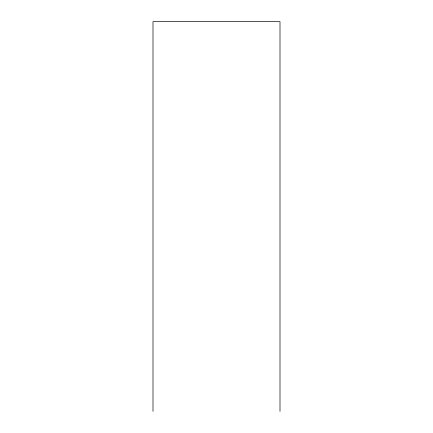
<?xml version="1.0" encoding="UTF-8"?>
<svg xmlns="http://www.w3.org/2000/svg" width="433" height="433" viewBox="0 0 433 433"><rect width="100%" height="100%" fill="white"/><g stroke="black" fill="none" stroke-linecap="round" stroke-linejoin="round"><path stroke-width="0.65" d="M279.999 411.35L279.999 21.65L153.001 21.65L153.001 411.35"/></g></svg>
